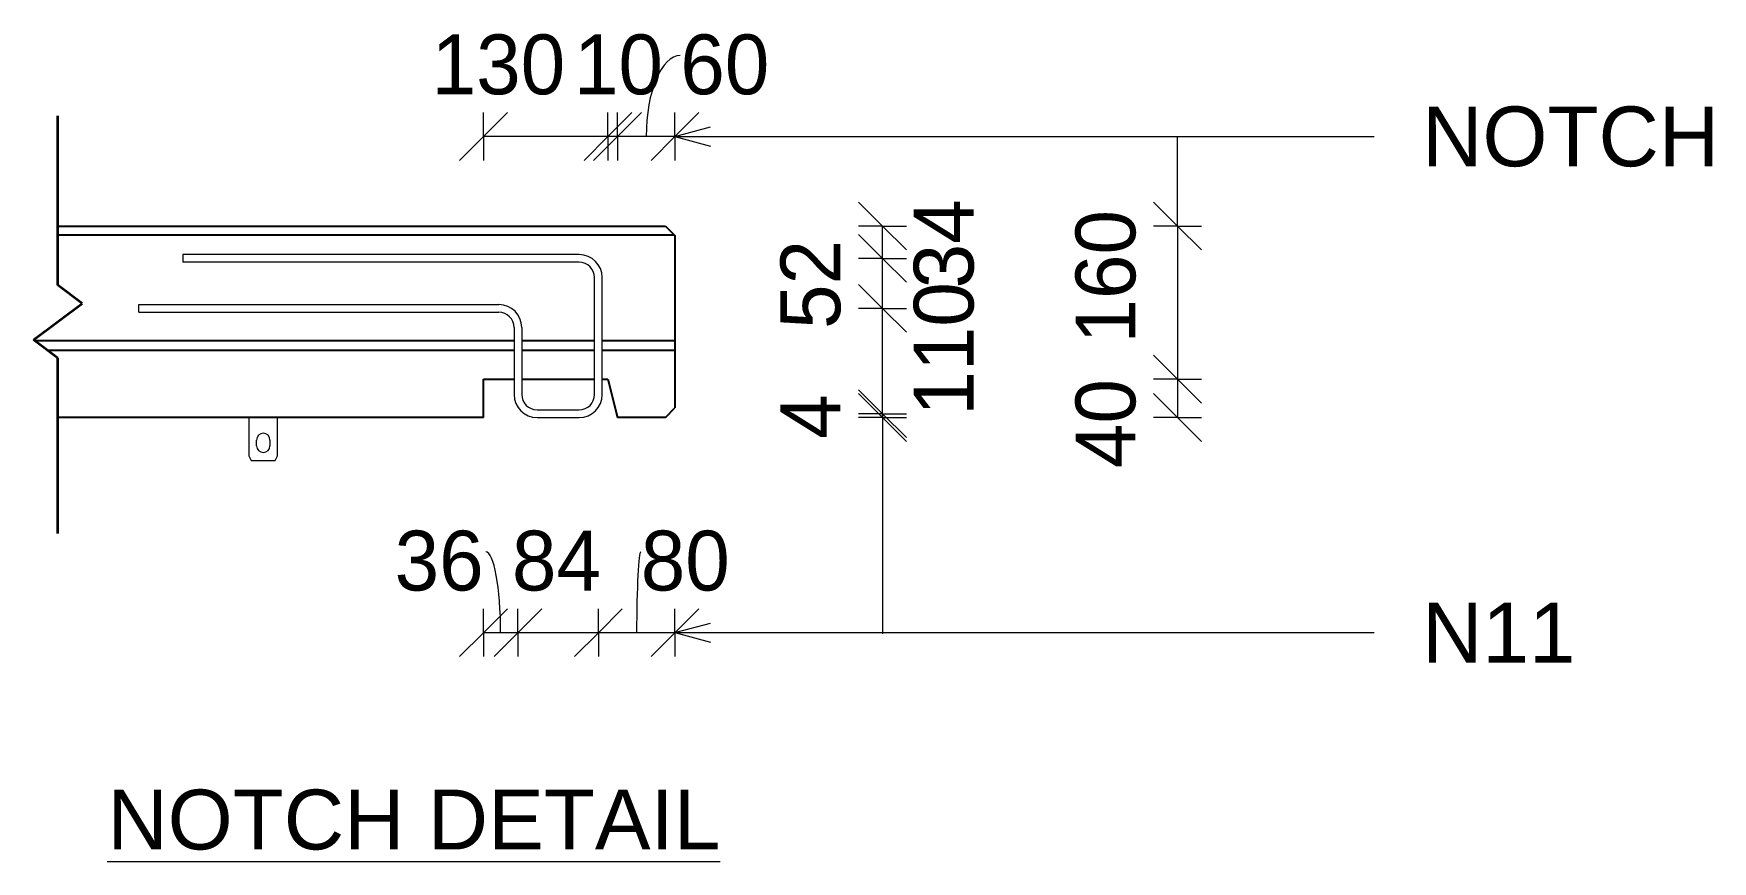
# Model space of a CAD drawing. Header units: millimetres. Extents: x 17731 to 34869, y 1067 to 18539.
# Drawn here: x 29913 to 31666, y 12450 to 13315 of the extents above; entities that cross this region are included whole.
import ezdxf

# ---------------------------------------------------------------- set-up
doc = ezdxf.new("R2010")
doc.units = ezdxf.units.MM
for name, color, linetype, lineweight in [('A-ANNO-DIMS', 211, 'Continuous', 9), ('A-ANNO-DIMS-25', 211, 'Continuous', 9), ('A-DETL-GENF', 92, 'Continuous', 18), ('A-DETL-MEDM', 33, 'Continuous', 35), ('A-DETL-THIN', 151, 'Continuous', 18), ('A-GENM', 13, 'Continuous', 18), ('A-WALL', 113, 'Continuous', 25), ('G-ANNO-TEXT', 231, 'Continuous', 9), ('S-RBAR', 171, 'Continuous', 18)]:
    doc.layers.add(name, color=color, linetype=linetype, lineweight=lineweight)
doc.styles.add('Arial_2', font='arial.ttf', dxfattribs={"height": 62.5})
doc.styles.add('Nirmala UI Semilight_2', font='NirmalaS.ttf', dxfattribs={"height": 62.5})
doc.dimstyles.new('Arrow_Filled_-_2_5_NI_UI_2', dxfattribs={"dimscale": 304.8, "dimtxt": 65.460247, "dimasz": 0.164042, "dimexe": 0.082021, "dimexo": 0.0625, "dimgap": 0.082021, "dimtad": 1, "dimdec": 4, "dimzin": 0, "dimdsep": 46, "dimtxsty": 'Nirmala UI Semilight_2', "dimblk1": 'OBLIQUE', "dimblk2": 'OBLIQUE', "dimsah": 1, "dimcen": 0.09, "dimazin": 0, "dimtfac": 1, "dimtdec": 4, "dimtix": 1, "dimtmove": 1, "dimatfit": 3, "dimfxl": 0.082021, "dimfxlon": 1, "dimtvp": 1, "dimtolj": 1, "dimtzin": 0, "dimarcsym": 2})
doc.dimstyles.new('Arrow_Filled_-_2_5_NI_UI_3', dxfattribs={"dimscale": 304.8, "dimtxt": 65.460247, "dimasz": 0.164042, "dimexe": 0.082021, "dimexo": 0.0625, "dimgap": 0.082021, "dimtad": 1, "dimdec": 4, "dimzin": 0, "dimdsep": 46, "dimtxsty": 'Nirmala UI Semilight_2', "dimblk1": 'OBLIQUE', "dimblk2": 'OBLIQUE', "dimsah": 1, "dimcen": 0.09, "dimazin": 0, "dimtfac": 1, "dimtdec": 4, "dimtix": 1, "dimtmove": 0, "dimatfit": 3, "dimfxl": 0.082021, "dimfxlon": 1, "dimtvp": 1, "dimtolj": 1, "dimtzin": 0, "dimarcsym": 2})
doc.dimstyles.new('Arrow_Filled_-_2_5_NI_UI_4', dxfattribs={"dimscale": 304.8, "dimtxt": 65.460247, "dimasz": 0.164042, "dimexe": 0.082021, "dimexo": 0.0625, "dimgap": 0.082021, "dimtad": 1, "dimdec": 4, "dimzin": 0, "dimdsep": 46, "dimtxsty": 'Nirmala UI Semilight_2', "dimblk1": 'OBLIQUE', "dimblk2": 'OBLIQUE', "dimsah": 1, "dimcen": 0.09, "dimazin": 0, "dimtfac": 1, "dimtdec": 4, "dimtix": 1, "dimtmove": 2, "dimatfit": 3, "dimfxl": 0.082021, "dimfxlon": 1, "dimtvp": 1, "dimtolj": 1, "dimtzin": 0, "dimarcsym": 2})

# ---------------------------------------------------------------- blocks, each defined once
blk = doc.blocks.new('RR spread anchor face based - RR-SA-2_5-200-1726821-Detail 59')
at = {"layer": 'A-GENM'}
for p, q in [((20019.6, 12913.8), (20019.6, 12873.8)), ((20049.6, 12873.8), (20049.6, 12913.8)), ((20027.6, 12884.3), (20027.6, 12890.3)), ((20041.6, 12890.3), (20041.6, 12884.3)), ((20019.6, 12873.8), (20022.1, 12868.8)), ((20047.1, 12868.8), (20049.6, 12873.8)), ((20022.1, 12868.8), (20047.1, 12868.8))]:
    blk.add_line(p, q, dxfattribs=at)
for centre, start, end in [((20034.6, 12890.3), 0, 180), ((20034.6, 12884.3), 180, 0)]:
    blk.add_arc(centre, 7, start, end, dxfattribs=at)
blk = doc.blocks.new('M_Break Line - M_Break Line-1505765-Detail 59')
at = {"layer": 'A-DETL-MEDM'}
for p, q in [((19820.1, 13051.9), (19820.1, 13228.9)), ((19845.5, 13032.9), (19820.1, 13051.9)), ((19794.7, 12994.8), (19845.5, 13032.9)), ((19820.1, 12975.7), (19794.7, 12994.8)), ((19820.1, 12792.5), (19820.1, 12975.7))]:
    blk.add_line(p, q, dxfattribs=at)
blk = doc.blocks.new('DIMBLOCK35-Detail 59')
at = {"layer": 'A-ANNO-DIMS-25'}
for p, q in [((30522.5, 13207.4), (30547.5, 13232.4)), ((30522.5, 13207.4), (30522.5, 13232.4)), ((30582.5, 13207.4), (30607.5, 13232.4)), ((30582.5, 13207.4), (30582.5, 13232.4)), ((30522.5, 13207.4), (30497.5, 13182.4)), ((30582.5, 13207.4), (30522.5, 13207.4)), ((30522.5, 13207.4), (30522.5, 13182.4)), ((30582.5, 13207.4), (30557.5, 13182.4)), ((30582.5, 13207.4), (30582.5, 13182.4))]:
    blk.add_line(p, q, dxfattribs=at)
blk.add_ellipse((30588.1, 13207.4), major_axis=(0, 84.5), ratio=0.421696, start_param=0, end_param=1.570796, dxfattribs=at)
at = {"layer": 'A-ANNO-DIMS-25', "color": 0, "insert": (30588.1, 13313.9), "char_height": 62.5, "width": 114.258, "attachment_point": 1, "line_spacing_factor": 1.142579, "style": 'Nirmala UI Semilight_2'}
blk.add_mtext('60', dxfattribs=at)
blk = doc.blocks.new('_Oblique')
at = {"color": 0, "linetype": 'ByBlock', "lineweight": -2}
blk.add_line((-0.5, -0.5), (0.5, 0.5), dxfattribs=at)
blk = doc.blocks.new('DIMBLOCK36-Detail 59')
at = {"layer": 'A-ANNO-DIMS-25'}
for p, q in [((30512.5, 13207.4), (30537.5, 13232.4)), ((30512.5, 13207.4), (30512.5, 13232.4)), ((30522.5, 13207.4), (30547.5, 13232.4)), ((30522.5, 13207.4), (30522.5, 13232.4)), ((30512.5, 13207.4), (30487.5, 13182.4)), ((30522.5, 13207.4), (30497.5, 13182.4)), ((30522.5, 13207.4), (30512.5, 13207.4)), ((30512.5, 13207.4), (30512.5, 13182.4)), ((30522.5, 13207.4), (30522.5, 13182.4))]:
    blk.add_line(p, q, dxfattribs=at)
at = {"layer": 'A-ANNO-DIMS-25', "color": 0, "insert": (30477, 13313.9), "char_height": 62.5, "width": 97.119, "attachment_point": 1, "line_spacing_factor": 1.142579, "style": 'Nirmala UI Semilight_2'}
blk.add_mtext('10', dxfattribs=at)
blk = doc.blocks.new('DIMBLOCK37-Detail 59')
at = {"layer": 'A-ANNO-DIMS-25'}
for p, q in [((30382.5, 13207.4), (30407.5, 13232.4)), ((30382.5, 13207.4), (30382.5, 13232.4)), ((30512.5, 13207.4), (30537.5, 13232.4)), ((30512.5, 13207.4), (30512.5, 13232.4)), ((30382.5, 13207.4), (30357.5, 13182.4)), ((30512.5, 13207.4), (30382.5, 13207.4)), ((30382.5, 13207.4), (30382.5, 13182.4)), ((30512.5, 13207.4), (30487.5, 13182.4)), ((30512.5, 13207.4), (30512.5, 13182.4))]:
    blk.add_line(p, q, dxfattribs=at)
at = {"layer": 'A-ANNO-DIMS-25', "color": 0, "insert": (30328.4, 13313.9), "char_height": 62.5, "width": 154.248, "attachment_point": 1, "line_spacing_factor": 1.142579, "style": 'Nirmala UI Semilight_2'}
blk.add_mtext('130', dxfattribs=at)
blk = doc.blocks.new('DIMBLOCK38-Detail 59')
at = {"layer": 'A-ANNO-DIMS-25'}
for p, q in [((30502.5, 12689), (30527.5, 12714)), ((30502.5, 12689), (30502.5, 12714)), ((30582.5, 12689), (30607.5, 12714)), ((30582.5, 12689), (30582.5, 12714)), ((30502.5, 12689), (30477.5, 12664)), ((30582.5, 12689), (30502.5, 12689)), ((30502.5, 12689), (30502.5, 12664)), ((30582.5, 12689), (30557.5, 12664)), ((30582.5, 12689), (30582.5, 12664))]:
    blk.add_line(p, q, dxfattribs=at)
blk.add_ellipse((30546.8, 12689), major_axis=(0, 84.5), ratio=0.051227, start_param=0, end_param=1.570796, dxfattribs=at)
at = {"layer": 'A-ANNO-DIMS-25', "color": 0, "insert": (30546.8, 12795.6), "char_height": 62.5, "width": 114.258, "attachment_point": 1, "line_spacing_factor": 1.142579, "style": 'Nirmala UI Semilight_2'}
blk.add_mtext('80', dxfattribs=at)
blk = doc.blocks.new('DIMBLOCK39-Detail 59')
at = {"layer": 'A-ANNO-DIMS-25'}
for p, q in [((30418.5, 12689), (30443.5, 12714)), ((30418.5, 12689), (30418.5, 12714)), ((30502.5, 12689), (30527.5, 12714)), ((30502.5, 12689), (30502.5, 12714)), ((30418.5, 12689), (30393.5, 12664)), ((30502.5, 12689), (30418.5, 12689)), ((30418.5, 12689), (30418.5, 12664)), ((30502.5, 12689), (30477.5, 12664)), ((30502.5, 12689), (30502.5, 12664))]:
    blk.add_line(p, q, dxfattribs=at)
at = {"layer": 'A-ANNO-DIMS-25', "color": 0, "insert": (30412.2, 12795.6), "char_height": 62.5, "width": 115.686, "attachment_point": 1, "line_spacing_factor": 1.142579, "style": 'Nirmala UI Semilight_2'}
blk.add_mtext('84', dxfattribs=at)
blk = doc.blocks.new('DIMBLOCK40-Detail 59')
at = {"layer": 'A-ANNO-DIMS-25'}
for p, q in [((30382.5, 12689), (30407.5, 12714)), ((30382.5, 12689), (30382.5, 12714)), ((30418.5, 12689), (30443.5, 12714)), ((30418.5, 12689), (30418.5, 12714)), ((30382.5, 12689), (30357.5, 12664)), ((30418.5, 12689), (30382.5, 12689)), ((30382.5, 12689), (30382.5, 12664)), ((30418.5, 12689), (30393.5, 12664)), ((30418.5, 12689), (30418.5, 12664))]:
    blk.add_line(p, q, dxfattribs=at)
blk.add_ellipse((30384.9, 12689), major_axis=(0, 84.5), ratio=0.183729, start_param=4.712389, end_param=6.283185, dxfattribs=at)
at = {"layer": 'A-ANNO-DIMS-25', "color": 0, "insert": (30289.7, 12795.6), "char_height": 62.5, "width": 114.258, "attachment_point": 1, "line_spacing_factor": 1.142579, "style": 'Nirmala UI Semilight_2'}
blk.add_mtext('36', dxfattribs=at)
blk = doc.blocks.new('DIMBLOCK41-Detail 59')
at = {"layer": 'A-ANNO-DIMS-25'}
for p, q in [((31107.4, 13113.8), (31082.4, 13138.8)), ((31107.4, 13113.8), (31082.4, 13113.8)), ((31107.4, 13113.8), (31107.4, 12953.8)), ((31107.4, 13113.8), (31132.4, 13088.8)), ((31107.4, 13113.8), (31132.4, 13113.8)), ((31107.4, 12953.8), (31082.4, 12978.8)), ((31107.4, 12953.8), (31082.4, 12953.8)), ((31107.4, 12953.8), (31132.4, 12928.8)), ((31107.4, 12953.8), (31132.4, 12953.8))]:
    blk.add_line(p, q, dxfattribs=at)
at = {"layer": 'A-ANNO-DIMS-25', "color": 0, "insert": (31000.9, 12991.1), "char_height": 62.5, "width": 154.248, "attachment_point": 1, "rotation": 90, "line_spacing_factor": 1.142579, "style": 'Nirmala UI Semilight_2'}
blk.add_mtext('160', dxfattribs=at)
blk = doc.blocks.new('DIMBLOCK42-Detail 59')
at = {"layer": 'A-ANNO-DIMS-25'}
for p, q in [((31107.4, 12953.8), (31082.4, 12978.8)), ((31107.4, 12953.8), (31082.4, 12953.8)), ((31107.4, 12953.8), (31107.4, 12913.8)), ((31107.4, 12953.8), (31132.4, 12928.8)), ((31107.4, 12953.8), (31132.4, 12953.8)), ((31107.4, 12913.8), (31082.4, 12938.8)), ((31107.4, 12913.8), (31082.4, 12913.8)), ((31107.4, 12913.8), (31132.4, 12888.8)), ((31107.4, 12913.8), (31132.4, 12913.8))]:
    blk.add_line(p, q, dxfattribs=at)
at = {"layer": 'A-ANNO-DIMS-25', "color": 0, "insert": (31000.9, 12861), "char_height": 62.5, "width": 115.686, "attachment_point": 1, "rotation": 90, "line_spacing_factor": 1.142579, "style": 'Nirmala UI Semilight_2'}
blk.add_mtext('40', dxfattribs=at)
blk = doc.blocks.new('DIMBLOCK43-Detail 59')
at = {"layer": 'A-ANNO-DIMS-25'}
for p, q in [((30799.3, 12917.8), (30774.3, 12942.8)), ((30799.3, 12913.8), (30774.3, 12938.8)), ((30799.3, 12917.8), (30774.3, 12917.8)), ((30799.3, 12913.8), (30774.3, 12913.8)), ((30799.3, 12913.8), (30799.3, 12917.8)), ((30799.3, 12917.8), (30824.3, 12892.8)), ((30799.3, 12917.8), (30824.3, 12917.8)), ((30799.3, 12913.8), (30824.3, 12888.8)), ((30799.3, 12913.8), (30824.3, 12913.8))]:
    blk.add_line(p, q, dxfattribs=at)
at = {"layer": 'A-ANNO-DIMS-25', "color": 0, "insert": (30692.7, 12891.4), "char_height": 62.5, "width": 58.557, "attachment_point": 1, "rotation": 90, "line_spacing_factor": 1.142579, "style": 'Nirmala UI Semilight_2'}
blk.add_mtext('4', dxfattribs=at)
blk = doc.blocks.new('DIMBLOCK44-Detail 59')
at = {"layer": 'A-ANNO-DIMS-25'}
for p, q in [((30799.3, 13027.8), (30774.3, 13052.8)), ((30799.3, 13027.8), (30774.3, 13027.8)), ((30799.3, 12917.8), (30799.3, 13027.8)), ((30799.3, 13027.8), (30824.3, 13002.8)), ((30799.3, 13027.8), (30824.3, 13027.8)), ((30799.3, 12917.8), (30774.3, 12942.8)), ((30799.3, 12917.8), (30774.3, 12917.8)), ((30799.3, 12917.8), (30824.3, 12892.8)), ((30799.3, 12917.8), (30824.3, 12917.8))]:
    blk.add_line(p, q, dxfattribs=at)
at = {"layer": 'A-ANNO-DIMS-25', "color": 0, "insert": (30831.9, 12915.7), "char_height": 62.5, "width": 137.109, "attachment_point": 1, "rotation": 90, "line_spacing_factor": 1.142579, "style": 'Nirmala UI Semilight_2'}
blk.add_mtext('110', dxfattribs=at)
blk = doc.blocks.new('DIMBLOCK45-Detail 59')
at = {"layer": 'A-ANNO-DIMS-25'}
for p, q in [((30799.3, 13080), (30774.3, 13105)), ((30799.3, 13080), (30774.3, 13080)), ((30799.3, 13027.8), (30799.3, 13080)), ((30799.3, 13080), (30824.3, 13055)), ((30799.3, 13080), (30824.3, 13080)), ((30799.3, 13027.8), (30774.3, 13052.8)), ((30799.3, 13027.8), (30774.3, 13027.8)), ((30799.3, 13027.8), (30824.3, 13002.8)), ((30799.3, 13027.8), (30824.3, 13027.8))]:
    blk.add_line(p, q, dxfattribs=at)
at = {"layer": 'A-ANNO-DIMS-25', "color": 0, "insert": (30692.7, 13006.3), "char_height": 62.5, "width": 114.258, "attachment_point": 1, "rotation": 90, "line_spacing_factor": 1.142579, "style": 'Nirmala UI Semilight_2'}
blk.add_mtext('52', dxfattribs=at)
blk = doc.blocks.new('DIMBLOCK46-Detail 59')
at = {"layer": 'A-ANNO-DIMS-25'}
for p, q in [((30799.3, 13113.8), (30774.3, 13138.8)), ((30799.3, 13113.8), (30774.3, 13113.8)), ((30799.3, 13080), (30774.3, 13105)), ((30799.3, 13080), (30799.3, 13113.8)), ((30799.3, 13113.8), (30824.3, 13088.8)), ((30799.3, 13113.8), (30824.3, 13113.8)), ((30799.3, 13080), (30774.3, 13080)), ((30799.3, 13080), (30824.3, 13055)), ((30799.3, 13080), (30824.3, 13080))]:
    blk.add_line(p, q, dxfattribs=at)
at = {"layer": 'A-ANNO-DIMS-25', "color": 0, "insert": (30831.9, 13048.7), "char_height": 62.5, "width": 115.686, "attachment_point": 1, "rotation": 90, "line_spacing_factor": 1.142579, "style": 'Nirmala UI Semilight_2'}
blk.add_mtext('34', dxfattribs=at)

msp = doc.modelspace()

# ---------------------------------------------------------------- linework, layer by layer
at = {"layer": 'A-DETL-THIN'}
for p, q in [((31107.4079, 13113.80383), (31107.4079, 13207.362)), ((30799.26181, 12917.80383), (30799.26181, 12687.80383))]:
    msp.add_line(p, q, dxfattribs=at)
at = {"layer": 'A-WALL'}
for p, q in [((29937.95121, 13113.80383), (30572.44863, 13113.80383)), ((30581.99873, 13104.25373), (29937.95121, 13104.25373)), ((30572.44863, 13113.80383), (30582.45121, 13103.80125)), ((30582.45121, 13103.80125), (30582.45121, 12923.80641)), ((30414.45121, 12993.79178), (29913.83394, 12993.79178)), ((30414.45121, 12983.79178), (29927.16727, 12983.79178)), ((30498.45121, 12993.79178), (30422.45121, 12993.79178)), ((30498.45121, 12983.79178), (30422.45121, 12983.79178)), ((30582.45121, 12993.79178), (30506.45121, 12993.79178)), ((30582.45121, 12983.79178), (30506.45121, 12983.79178)), ((30382.45121, 12913.80383), (30382.45121, 12953.80383)), ((30382.45121, 12953.80383), (30414.45121, 12953.80383)), ((30422.45121, 12953.80383), (30498.45121, 12953.80383)), ((30506.45121, 12953.80383), (30512.45121, 12953.80383)), ((30512.45121, 12953.80383), (30522.45121, 12913.80383)), ((30382.45121, 12913.80383), (29937.95121, 12913.80383)), ((30572.44863, 12913.80383), (30522.45121, 12913.80383)), ((30572.44863, 12913.80383), (30582.45121, 12923.80641))]:
    msp.add_line(p, q, dxfattribs=at)
at = {"layer": 'G-ANNO-TEXT', "color": 10}
for p, q in [((30582.24049, 13207.41353), (30619.74049, 13217.46163)), ((30582.24049, 13207.41353), (30619.74049, 13197.36544)), ((30582.24049, 13207.41353), (31312.90314, 13207.41353)), ((30582.24049, 12689.08409), (30619.74049, 12699.13219)), ((30582.24049, 12689.08409), (30619.74049, 12679.036)), ((30582.24049, 12689.08409), (31312.90314, 12689.08409))]:
    msp.add_line(p, q, dxfattribs=at)
at = {"layer": 'S-RBAR'}
for p, q in [((30482.45121, 13083.95682), (30068.6024, 13083.95682)), ((30068.6024, 13083.95682), (30068.6024, 13075.95682)), ((30482.45121, 13075.95682), (30068.6024, 13075.95682)), ((30498.45121, 12937.80383), (30498.45121, 13059.95682)), ((30506.45121, 12937.80383), (30506.45121, 13059.95682)), ((30022.45121, 13031.78395), (30398.45121, 13031.78395)), ((30022.45121, 13023.78395), (30022.45121, 13031.78395)), ((30022.45121, 13023.78395), (30398.45121, 13023.78395)), ((30414.45121, 13007.78395), (30414.45121, 12937.80383)), ((30422.45121, 13007.78395), (30422.45121, 12937.80383)), ((30438.45121, 12921.80383), (30482.45121, 12921.80383)), ((30438.45121, 12913.80383), (30482.45121, 12913.80383))]:
    msp.add_line(p, q, dxfattribs=at)
for centre, radius, start, end in [((30482.45121, 13059.95682), 24, 0, 90), ((30482.45121, 13059.95682), 16, 0, 90), ((30398.45121, 13007.78395), 24, 0, 90), ((30398.45121, 13007.78395), 16, 0, 90), ((30438.45121, 12937.80383), 24, 180, 270), ((30438.45121, 12937.80383), 16, 180, 270), ((30482.45121, 12937.80383), 16, 270, 0), ((30482.45121, 12937.80383), 24, 270, 0)]:
    msp.add_arc(centre, radius, start, end, dxfattribs=at)

# ---------------------------------------------------------------- block references
at = {"layer": 'A-DETL-GENF'}
msp.add_blockref('M_Break Line - M_Break Line-1505765-Detail 59', (10117.88171, 0), dxfattribs=at)
at = {"layer": 'A-GENM'}
msp.add_blockref('RR spread anchor face based - RR-SA-2_5-200-1726821-Detail 59', (10117.88171, 0), dxfattribs=at)

# ---------------------------------------------------------------- texts
at = {"layer": 'G-ANNO-TEXT', "color": 7, "char_height": 62.5, "attachment_point": 1, "style": 'Arial_2'}
for s, insert, width in [('NOTCH', (31362.90314, 13238.66353), 376.793125), ('N11', (31362.90314, 12720.33409), 192.405), ('\\LNOTCH DETAIL', (29989.58172, 12525.1116), 777.636875)]:
    msp.add_mtext(s, dxfattribs=dict(at, insert=insert, width=width))

# ---------------------------------------------------------------- dimensions: what is measured, and where the dimension line sits
at = {"layer": 'A-ANNO-DIMS'}
dim = msp.add_linear_dim(base=(30382.45121, 13207.362), p1=(30512.45121, 13182.362), p2=(30382.45121, 13182.362), dimstyle='Arrow_Filled_-_2_5_NI_UI_4', override={"dimpost": '<>', "dimfxl": 130}, dxfattribs=at)
dim.commit()
dim.dimension.update_dxf_attribs({"geometry": 'DIMBLOCK37-Detail 59', "text_midpoint": (30405.56437, 13272.23832), "dimtype": 160, "text_rotation": 360})
for base, p1, p2, override, picture, middle in [((30512.45121, 13207.362), (30522.45121, 13182.362), (30512.45121, 13182.362), {"dimpost": '<>', "dimfxl": 10}, 'DIMBLOCK36-Detail 59', (30517.45121, 13264.83237)), ((30418.45121, 12689.03257), (30502.45121, 12714.03257), (30418.45121, 12714.03257), {"dimpost": '<>', "dimfxl": 84}, 'DIMBLOCK39-Detail 59', (30460.45121, 12746.3068))]:
    dim = msp.add_linear_dim(base=base, p1=p1, p2=p2, dimstyle='Arrow_Filled_-_2_5_NI_UI_3', override=override, dxfattribs=at)
    dim.commit()
    dim.dimension.update_dxf_attribs({"geometry": picture, "text_midpoint": middle})
for base, p1, p2, override, picture, middle in [((30522.45121, 13207.362), (30582.45121, 13182.362), (30522.45121, 13182.362), {"dimpost": '<>', "dimfxl": 60}, 'DIMBLOCK35-Detail 59', (30645.2174, 13272.23832)), ((30382.45121, 12689.03257), (30418.45121, 12714.03257), (30382.45121, 12714.03257), {"dimpost": '<>', "dimfxl": 36}, 'DIMBLOCK40-Detail 59', (30346.83841, 12753.90888)), ((30502.45121, 12689.03257), (30582.45121, 12714.03257), (30502.45121, 12714.03257), {"dimpost": '<>', "dimfxl": 80}, 'DIMBLOCK38-Detail 59', (30603.90932, 12753.90888))]:
    dim = msp.add_linear_dim(base=base, p1=p1, p2=p2, dimstyle='Arrow_Filled_-_2_5_NI_UI_2', override=override, dxfattribs=at)
    dim.commit()
    dim.dimension.update_dxf_attribs({"geometry": picture, "text_midpoint": middle, "dimtype": 160})
for base, p1, p2, override, picture, middle in [((30799.26181, 13113.80383), (30774.26181, 13079.95682), (30774.26181, 13113.80383), {"dimpost": '<>', "dimfxl": 33.84701}, 'DIMBLOCK46-Detail 59', (30873.57015, 13106.52083)), ((31107.4079, 12953.80383), (31082.4079, 13113.80383), (31082.4079, 12953.80383), {"dimpost": '<>', "dimfxl": 160}, 'DIMBLOCK41-Detail 59', (31042.53159, 13068.17434)), ((30799.26181, 13027.78395), (30774.26181, 12917.80383), (30774.26181, 13027.78395), {"dimpost": '<>', "dimfxl": 109.980122}, 'DIMBLOCK44-Detail 59', (30873.57015, 12984.21968)), ((31107.4079, 12913.80383), (31082.4079, 12953.80383), (31082.4079, 12913.80383), {"dimpost": '<>', "dimfxl": 40}, 'DIMBLOCK42-Detail 59', (31042.53159, 12918.83513))]:
    dim = msp.add_linear_dim(base=base, p1=p1, p2=p2, angle=90, dimstyle='Arrow_Filled_-_2_5_NI_UI_4', override=override, dxfattribs=at)
    dim.commit()
    dim.dimension.update_dxf_attribs({"geometry": picture, "text_midpoint": middle, "dimtype": 160, "text_rotation": 90})
for base, p1, p2, override, picture, middle in [((30799.26181, 13079.95682), (30774.26181, 13027.78395), (30774.26181, 13079.95682), {"dimpost": '<>', "dimfxl": 52.172867}, 'DIMBLOCK45-Detail 59', (30741.96578, 13053.87039)), ((30799.26181, 12917.80383), (30774.26181, 12913.80383), (30774.26181, 12917.80383), {"dimpost": '<>', "dimfxl": 4}, 'DIMBLOCK43-Detail 59', (30743.01181, 12915.80383))]:
    dim = msp.add_linear_dim(base=base, p1=p1, p2=p2, angle=90, dimstyle='Arrow_Filled_-_2_5_NI_UI_3', override=override, dxfattribs=at)
    dim.commit()
    dim.dimension.update_dxf_attribs({"geometry": picture, "text_midpoint": middle})

doc.saveas('drawing.dxf')
